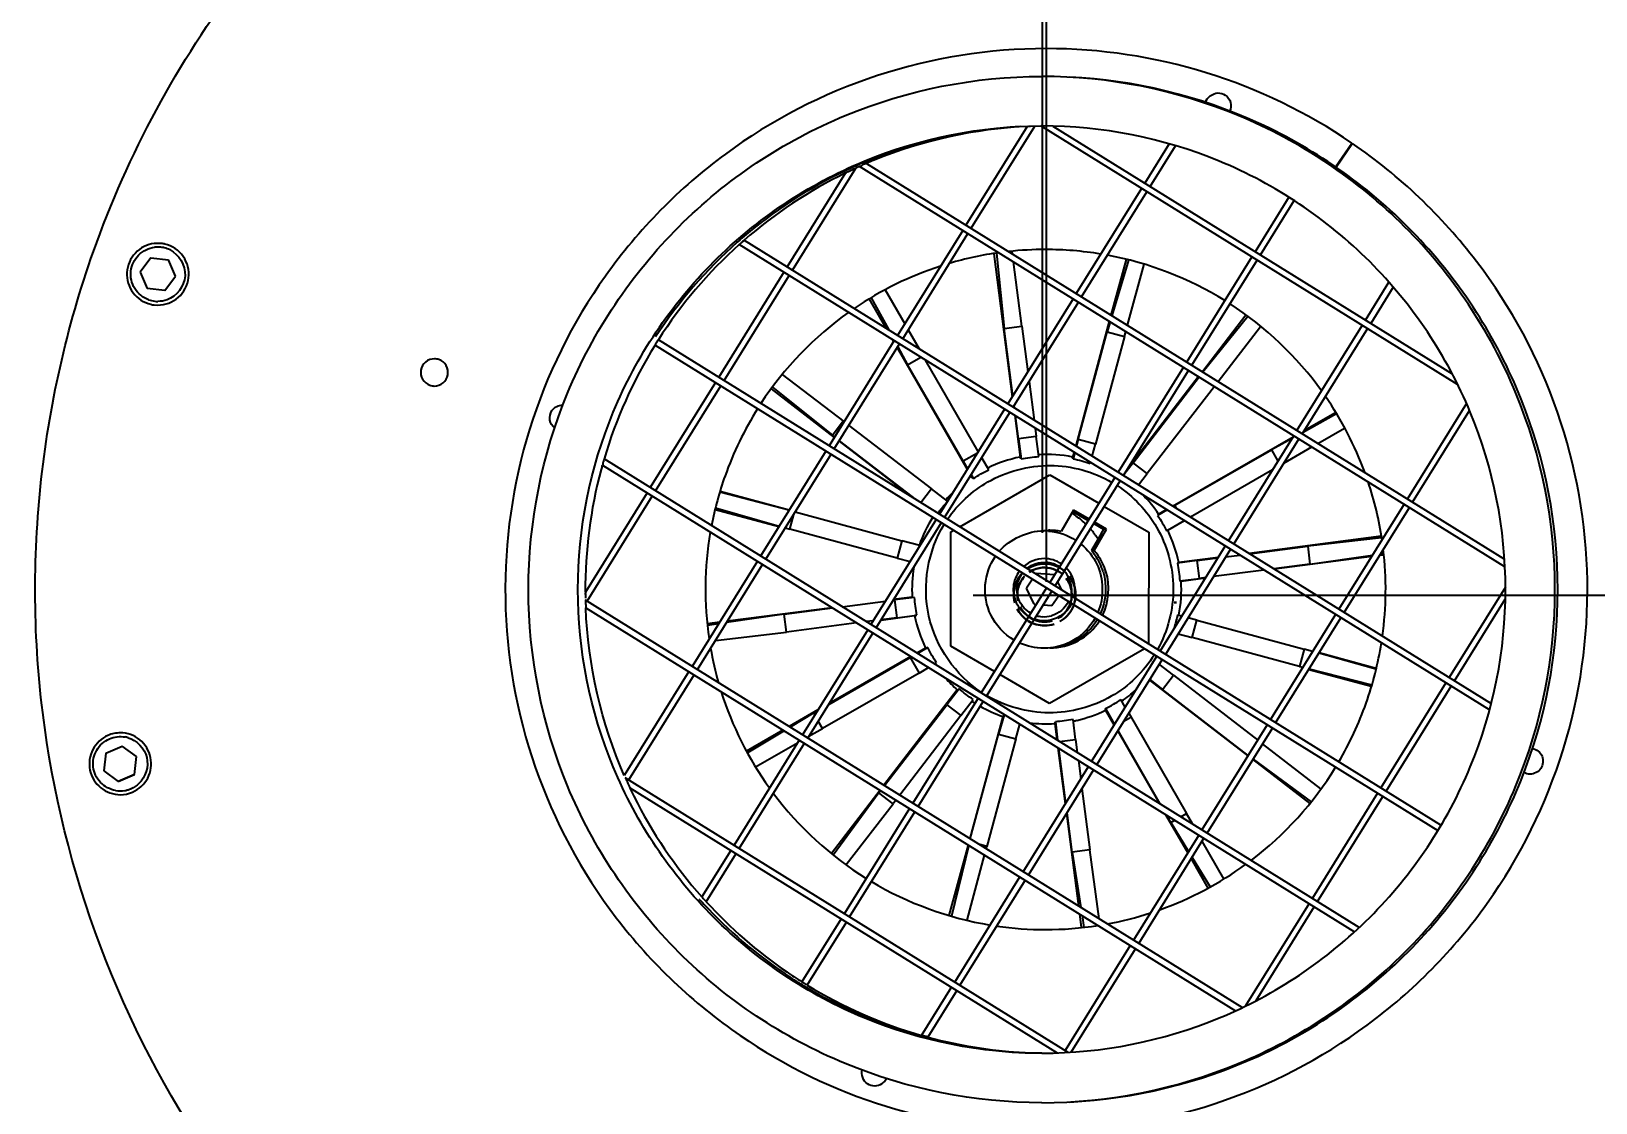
# Model space of a CAD drawing. Header units: millimetres. Extents: x 13935 to 21534, y -198 to 9202.
# Drawn here: x 15962.5 to 16215.5, y 8033.2 to 8206.5 of the extents above; entities that cross this region are included whole.
import ezdxf

# ---------------------------------------------------------------- set-up
doc = ezdxf.new("R2010")
doc.units = ezdxf.units.MM
doc.header["$LTSCALE"] = 326.7
doc.header["$PDMODE"] = 3
doc.header["$PDSIZE"] = 8
doc.layers.get('0').update_dxf_attribs({"linetype": 'CONTINUOUS'})
doc.layers.get('Defpoints').update_dxf_attribs({"linetype": 'CONTINUOUS'})
doc.layers.add('02___PRT_ALL_AXES', color=7, linetype='CONTINUOUS')
doc.styles.get("Standard").update_dxf_attribs({"font": 'calibri.ttf'})
doc.dimstyles.new('DIMSTYLE_1', dxfattribs={"dimtxt": 40, "dimasz": 35, "dimexe": 0.08, "dimexo": 1, "dimgap": 1, "dimtad": 1, "dimdsep": 46, "dimtxsty": 'Standard', "dimblk": '_FILLED', "dimblk1": '_FILLED', "dimblk2": '_FILLED', "dimcen": 0.09, "dimazin": 2, "dimtp": 0.01, "dimtm": 0.01, "dimtfac": 1, "dimtofl": 0, "dimtmove": 0, "dimatfit": 3, "dimldrblk": '_FILLED', "dimfxl": 1, "dimtolj": 1, "dimarcsym": 0})
doc.dimstyles.get("Standard").update_dxf_attribs({"dimtxt": 35, "dimasz": 35, "dimexe": 0.08, "dimexo": 1, "dimtad": 1, "dimdsep": 46, "dimtxsty": 'Standard', "dimblk": '_FILLED', "dimblk1": '_FILLED', "dimblk2": '_FILLED', "dimcen": 0.09, "dimazin": 2, "dimtol": 1, "dimtp": 0.01, "dimtm": 0.01, "dimtfac": 1, "dimtofl": 0, "dimtmove": 0, "dimatfit": 3, "dimldrblk": '_FILLED', "dimfxl": 1, "dimtolj": 1, "dimarcsym": 0})

# ---------------------------------------------------------------- blocks, each defined once
blk = doc.blocks.new('_FILLED')
at = {"color": 0, "linetype": 'ByBlock'}
blk.add_solid([(0, 0), (-1, 0.2143), (-1, -0.2143)], dxfattribs=at)
blk = doc.blocks.new('*D2235')
at = {"color": 0, "linetype": 'Continuous', "lineweight": -2}
for p, q in [((16114.8, 8115.32), (16311.42, 8115.32)), ((16311.34, 7161.81), (16311.34, 8080.32)), ((16131.2, 7126.81), (16311.42, 7126.81))]:
    blk.add_line(p, q, dxfattribs=at)
at = {"layer": 'Defpoints', "color": 0}
for p in [(16113.8, 8115.32), (16311.34, 8115.32), (16130.2, 7126.81)]:
    blk.add_point(p, dxfattribs=at)
at = {"color": 0, "linetype": 'ByBlock', "lineweight": -2, "xscale": 35, "yscale": 35, "zscale": 35}
for p, rotation in [((16311.34, 8115.32), 90), ((16311.34, 7126.81), 270)]:
    blk.add_blockref('_FILLED', p, dxfattribs=dict(at, rotation=rotation))
at = {"color": 0, "lineweight": 30, "insert": (16197.01, 7617.72), "char_height": 40, "attachment_point": 2, "rotation": 90, "line_spacing_factor": 0.9}
blk.add_mtext('\\A1;D\\P ', dxfattribs=at)
blk = doc.blocks.new('*D2237')
at = {"color": 0, "linetype": 'Continuous', "lineweight": -2}
for p, q in [((14585.72, 8138.35), (14585.72, 8528.77)), ((14620.72, 8528.69), (16091.03, 8528.69)), ((16126.03, 8125.39), (16126.03, 8528.77))]:
    blk.add_line(p, q, dxfattribs=at)
at = {"layer": 'Defpoints', "color": 0}
for p in [(16126.03, 8528.69), (14585.72, 8137.35), (16126.03, 8124.39)]:
    blk.add_point(p, dxfattribs=at)
at = {"color": 0, "linetype": 'ByBlock', "lineweight": -2, "xscale": 35, "yscale": 35, "zscale": 35, "rotation": 180}
blk.add_blockref('_FILLED', (14585.72, 8528.69), dxfattribs=at)
at = {"color": 0, "linetype": 'ByBlock', "lineweight": -2, "xscale": 35, "yscale": 35, "zscale": 35}
blk.add_blockref('_FILLED', (16126.03, 8528.69), dxfattribs=at)
at = {"color": 0, "lineweight": 30, "insert": (15337.56, 8583.02), "char_height": 40, "attachment_point": 2, "line_spacing_factor": 0.9}
blk.add_mtext('\\A1;C', dxfattribs=at)
blk = doc.blocks.new('A')
at = {"color": 0, "linetype": 'Continuous'}
for p, q in [((-256.53, 324.61), (-266.44, 308.64)), ((-265.59, 308.12), (-255.33, 324.66)), ((-186.94, 282.85), (-254.35, 324.68)), ((-252.4, 324.65), (-187.81, 284.57)), ((-233.58, 321.78), (-237.52, 315.42)), ((-236.68, 314.89), (-232.58, 321.49)), ((-206.67, 318.05), (-204.03, 321.91)), ((-203.91, 321.82), (-206.55, 317.97)), ((-285.92, 317.08), (-295.35, 301.87)), ((-294.5, 301.34), (-284.25, 317.87)), ((-179.29, 253.39), (-283.64, 318.14)), ((-282.53, 318.63), (-179.37, 254.62)), ((-238.05, 314.57), (-248.6, 297.57)), ((-247.75, 297.04), (-237.2, 314.04)), ((-214.23, 313.14), (-219.68, 304.34)), ((-218.83, 303.82), (-213.37, 312.61)), ((-302.35, 306.16), (-302.8, 305.76)), ((-302.35, 306.16), (-302.38, 306.12)), ((-302.31, 306.19), (-181.52, 231.24)), ((-266.97, 307.79), (-277.51, 290.8)), ((-276.66, 290.27), (-266.12, 307.27)), ((-396.55, 305.66), (-397.12, 305.69)), ((-181.76, 230.22), (-303.1, 305.5)), ((-302.66, 305.88), (-302.74, 305.81)), ((-261.96, 304.02), (-258.95, 280.88)), ((-261.53, 304.08), (-260.27, 291.91)), ((-258.89, 303.96), (-258.95, 304.4)), ((-398.26, 303.34), (-399.99, 301.03)), ((-398.26, 303.34), (-395.4, 303.01)), ((-394.28, 300.36), (-395.42, 303.01)), ((-394.25, 300.36), (-395.4, 303.01)), ((-257.4, 292.29), (-258.73, 302.68)), ((-240.56, 303.1), (-242.99, 294.09)), ((-240.15, 302.99), (-242.83, 293.99)), ((-240.32, 292.44), (-237.64, 302.3)), ((-220.21, 303.5), (-230.75, 286.5)), ((-229.9, 285.97), (-219.36, 302.97)), ((-399.99, 301.03), (-398.84, 298.38)), ((-396, 298.05), (-394.28, 300.36)), ((-395.97, 298.05), (-394.25, 300.36)), ((-394.25, 300.36), (-394.28, 300.36)), ((-295.88, 301.02), (-306.42, 284.02)), ((-305.57, 283.5), (-295.03, 300.49)), ((-201.84, 293.27), (-198.04, 299.39)), ((-197.36, 298.6), (-200.99, 292.75)), ((-395.97, 298.05), (-398.84, 298.38)), ((-282.11, 296.67), (-279.4, 291.97)), ((-281.76, 296.88), (-278.94, 291.68)), ((-279.5, 298.17), (-276.34, 292.68)), ((-249.12, 296.72), (-259.67, 279.73)), ((-258.82, 279.2), (-248.27, 296.19)), ((-397.7, 295.73), (-397.12, 295.69)), ((-221.17, 294.08), (-228.21, 284.92)), ((-220.86, 293.85), (-228.12, 284.87)), ((-275.78, 291.69), (-274.02, 288.63)), ((-260.27, 291.91), (-257.4, 292.29)), ((-258.86, 281.03), (-260.27, 291.91)), ((-257.4, 292.29), (-256.44, 284.92)), ((-243.26, 293.09), (-248.7, 272.92)), ((-248.3, 273.98), (-243.61, 291.36)), ((-243.13, 293), (-243.61, 291.36)), ((-243.61, 291.36), (-240.81, 290.61)), ((-240.81, 290.61), (-240.59, 291.43)), ((-225.65, 283.34), (-218.8, 292.25)), ((-212.91, 275.43), (-202.36, 292.42)), ((-201.51, 291.9), (-212.06, 274.9)), ((-316.72, 289.23), (-190.15, 210.71)), ((-189.63, 211.56), (-316.18, 290.08)), ((-278.04, 289.95), (-288.58, 272.95)), ((-287.73, 272.43), (-277.19, 289.42)), ((-278.35, 290.14), (-278.14, 289.78)), ((-277.58, 288.79), (-266.25, 269.11)), ((-277.47, 288.97), (-275.88, 286.05)), ((-240.81, 290.61), (-245.5, 273.23)), ((-275.88, 286.05), (-273.74, 287.28)), ((-266.91, 270.45), (-275.88, 286.05)), ((-264.46, 272.01), (-272.97, 286.8)), ((-286.16, 276.86), (-296.13, 284.49)), ((-256.24, 283.36), (-255.42, 277.1)), ((-231.28, 285.65), (-241.82, 268.66)), ((-240.97, 268.13), (-230.43, 285.12)), ((-228.83, 284.13), (-240.26, 269.28)), ((-239.41, 270.21), (-228.74, 284.08)), ((-306.95, 283.17), (-317.5, 266.18)), ((-316.65, 265.65), (-306.1, 282.65)), ((-297.93, 282.15), (-287.74, 274.31)), ((-297.72, 282.44), (-288.05, 274.66)), ((-226.26, 282.54), (-237.12, 268.44)), ((-260.19, 278.88), (-270.74, 261.88)), ((-269.89, 261.36), (-259.34, 278.35)), ((-258.61, 279.07), (-258.66, 279.46)), ((-211.71, 275.46), (-206.69, 278.35)), ((-185.5, 279.78), (-195.06, 264.36)), ((-194.21, 263.83), (-185.03, 278.64)), ((-288.05, 274.66), (-286.28, 276.96)), ((-285.36, 276.25), (-272.02, 265.98)), ((-258.56, 277.86), (-257.68, 271.11)), ((-257.96, 274.06), (-258.44, 277.79)), ((-255.26, 275.82), (-255.08, 274.44)), ((-206.53, 278.09), (-211.92, 275.12)), ((-209.52, 273.33), (-205.23, 275.82)), ((-287.69, 274.38), (-288.05, 274.66)), ((-286.94, 273.7), (-275.19, 264.64)), ((-274.44, 264.18), (-286.9, 273.77)), ((-255.08, 274.44), (-257.96, 274.06)), ((-257.96, 274.06), (-257.5, 270.83)), ((-254.66, 271.2), (-255.08, 274.44)), ((-248.3, 273.98), (-248.59, 272.86)), ((-245.5, 273.23), (-248.3, 273.98)), ((-246.03, 271.27), (-245.5, 273.23)), ((-233.03, 263.2), (-213.54, 274.41)), ((-223.98, 257.58), (-213.43, 274.58)), ((-212.59, 274.05), (-223.13, 257.06)), ((-213.71, 274.14), (-217.04, 272.3)), ((-202.85, 195.05), (-324.95, 270.81)), ((-289.11, 272.1), (-299.65, 255.11)), ((-298.8, 254.58), (-288.26, 271.58)), ((-264.6, 271.77), (-266.91, 270.45)), ((-262.76, 269.06), (-263.89, 271.02)), ((-257.5, 270.83), (-257.68, 271.11)), ((-248.97, 271.92), (-249.19, 271.13)), ((-249.12, 270.83), (-249.19, 271.13)), ((-248.86, 271.84), (-249.12, 270.83)), ((-232.65, 263.33), (-217.04, 272.3)), ((-217.04, 272.3), (-215.99, 270.47)), ((-215.02, 270.12), (-210.5, 272.76)), ((-325.24, 269.81), (-203.6, 194.34)), ((-267.45, 259.84), (-252.86, 268.23)), ((-266.91, 270.45), (-266.18, 269.22)), ((-265.61, 268.25), (-265.25, 267.63)), ((-252.86, 268.23), (-244.93, 263.64)), ((-246.35, 270.08), (-246.3, 270.26)), ((-239.41, 270.21), (-240.89, 268.26)), ((-237.12, 268.44), (-239.41, 270.21)), ((-238.53, 266.61), (-237.12, 268.44)), ((-216.86, 269.07), (-230.15, 261.42)), ((-272.02, 265.98), (-273.74, 263.74)), ((-269.43, 263.97), (-272.02, 265.98)), ((-265.69, 268.12), (-265.53, 267.85)), ((-265.25, 267.63), (-265.53, 267.85)), ((-242.35, 267.81), (-252.89, 250.81)), ((-252.04, 250.28), (-241.5, 267.28)), ((-318.02, 265.33), (-327.99, 249.26)), ((-327.72, 247.81), (-317.17, 264.8)), ((-295.06, 262.51), (-306.25, 265.42)), ((-295.04, 262.55), (-306.2, 265.56)), ((-244.07, 263.14), (-236.87, 258.97)), ((-232.65, 263.33), (-232.95, 263.15)), ((-232.32, 262.76), (-232.65, 263.33)), ((-195.59, 263.51), (-206.13, 246.51)), ((-306.99, 262.66), (-296.69, 259.88)), ((-306.92, 262.92), (-296.64, 259.97)), ((-294.94, 259.48), (-294.3, 261.84)), ((-294.05, 262.24), (-276.8, 257.59)), ((-271.26, 261.03), (-281.81, 244.04)), ((-249.06, 262.55), (-251.06, 259.1)), ((-249.18, 262.33), (-246.66, 260.87)), ((-246.52, 261.08), (-249.06, 262.55)), ((-243.69, 259.44), (-245.66, 260.58)), ((-233.93, 262.58), (-235.45, 261.69)), ((-235.31, 261.89), (-234.02, 262.64)), ((-234.02, 259.2), (-231.2, 260.81)), ((-233.81, 259.29), (-231.12, 260.84)), ((-205.28, 245.99), (-194.74, 262.98)), ((-295.64, 259.68), (-294.94, 259.48)), ((-277.56, 254.79), (-294.94, 259.48)), ((-280.96, 243.51), (-270.41, 260.51)), ((-268.9, 240.55), (-268.87, 259.02)), ((-268.87, 259.02), (-268.43, 259.28)), ((-244.57, 258.72), (-246.15, 255.99)), ((-245.79, 260.36), (-244.2, 259.44)), ((-245.69, 255.99), (-243.69, 259.44)), ((-244.2, 259.44), (-244.62, 258.72)), ((-244.62, 258.72), (-244.57, 258.72)), ((-244.2, 259.44), (-243.69, 259.44)), ((-236.87, 258.97), (-236.9, 240.89)), ((-233.81, 259.29), (-234.02, 259.2)), ((-199.31, 258.3), (-220.66, 255.53)), ((-199.27, 258.08), (-211.18, 256.7)), ((-276.8, 257.59), (-277.56, 254.79)), ((-273.89, 256.8), (-276.8, 257.59)), ((-246.15, 255.99), (-245.69, 255.99)), ((-235.05, 239.74), (-224.51, 256.73)), ((-223.66, 256.21), (-234.2, 239.21)), ((-220.58, 255.48), (-211.18, 256.7)), ((-211.18, 256.7), (-210.81, 253.82)), ((-300.18, 254.26), (-310.72, 237.26)), ((-309.87, 236.74), (-299.33, 253.73)), ((-277.56, 254.79), (-275.48, 254.24)), ((-229.03, 254.38), (-232.24, 253.94)), ((-232.24, 253.94), (-232.04, 254.05)), ((-225.66, 254.88), (-232.04, 254.05)), ((-229.03, 254.38), (-225.7, 254.81)), ((-228.65, 251.5), (-229.03, 254.38)), ((-224.42, 254.98), (-222.15, 255.27)), ((-210.81, 253.82), (-216.68, 253.06)), ((-216.62, 253.02), (-200.82, 255.07)), ((-210.81, 253.82), (-200.72, 255.24)), ((-199.54, 255.24), (-198.91, 255.32)), ((-199.43, 255.42), (-198.92, 255.49)), ((-255.68, 251.36), (-256.67, 249.92)), ((-255.04, 252.3), (-255.11, 252.19)), ((-252.16, 252.07), (-255.04, 252.3)), ((-251.63, 250.96), (-251, 249.63)), ((-231.87, 251.1), (-228.65, 251.5)), ((-231.65, 251.07), (-231.87, 251.1)), ((-231.65, 251.07), (-227.7, 251.58)), ((-227.67, 251.63), (-228.65, 251.5)), ((-218.25, 252.85), (-226.39, 251.8)), ((-221.8, 182.1), (-327.96, 247.96)), ((-278.18, 247.99), (-278.01, 248.01)), ((-275.14, 248.45), (-278.14, 248.06)), ((-274.76, 248.42), (-278.01, 248.01)), ((-278.01, 248.01), (-277.64, 245.14)), ((-275.14, 248.45), (-274.76, 248.42)), ((-253.42, 249.96), (-263.96, 232.97)), ((-263.11, 232.44), (-252.57, 249.43)), ((-255.43, 247.31), (-256.67, 249.92)), ((-252.55, 247.09), (-251.43, 248.72)), ((-179.2, 250.1), (-188.29, 235.44)), ((-187.44, 234.92), (-179.23, 248.15)), ((-327.93, 246.76), (-222.86, 181.57)), ((-295.86, 245.69), (-305.15, 244.35)), ((-288.1, 246.76), (-305.02, 244.56)), ((-295.86, 245.69), (-288.02, 246.71)), ((-295.49, 242.82), (-295.86, 245.69)), ((-286.45, 246.92), (-279.46, 247.83)), ((-280.18, 244.76), (-274.75, 245.47)), ((-277.64, 245.14), (-274.39, 245.57)), ((-274.39, 245.57), (-274.75, 245.47)), ((-255.43, 247.31), (-255.08, 247.29)), ((-253.96, 247.2), (-252.55, 247.09)), ((-231.55, 245.38), (-232.24, 245.56)), ((-206.66, 245.66), (-217.21, 228.67)), ((-306.3, 244.4), (-308.26, 244.14)), ((-306.44, 244.16), (-308.24, 243.9)), ((-284.12, 244.29), (-295.49, 242.82)), ((-282.33, 243.19), (-292.88, 226.19)), ((-281.43, 244.64), (-282.55, 244.5)), ((-277.64, 245.14), (-280.15, 244.81)), ((-229.11, 244.72), (-230.54, 245.11)), ((-229.87, 241.92), (-229.11, 244.72)), ((-229.11, 244.72), (-211.73, 240.04)), ((-216.36, 228.14), (-205.81, 245.14)), ((-306.95, 241.45), (-295.49, 242.82)), ((-292.03, 225.67), (-281.48, 242.66)), ((-261.81, 236.44), (-268.9, 240.55)), ((-232.13, 242.55), (-229.87, 241.92)), ((-212.49, 237.24), (-229.87, 241.92)), ((-288.64, 231.12), (-275.47, 238.7)), ((-275.36, 238.86), (-288.55, 231.27)), ((-275.28, 238.81), (-275.47, 238.7)), ((-275.47, 238.7), (-274.02, 236.19)), ((-272.98, 240.23), (-274.37, 239.42)), ((-272.62, 240.31), (-274.28, 239.37)), ((-271.5, 237.64), (-271.19, 237.83)), ((-237.56, 240.12), (-252.92, 231.28)), ((-246.12, 221.9), (-235.58, 238.89)), ((-234.73, 238.36), (-245.27, 221.37)), ((-211.73, 240.04), (-212.49, 237.24)), ((-210.39, 239.66), (-211.73, 240.04)), ((-200.16, 236.81), (-209.38, 239.38)), ((-200.13, 236.94), (-209.35, 239.43)), ((-311.25, 236.41), (-321.69, 219.59)), ((-320.94, 218.89), (-310.4, 235.89)), ((-274.02, 236.19), (-289.63, 227.21)), ((-274.02, 236.19), (-272.48, 237.08)), ((-252.92, 231.28), (-260.95, 235.93)), ((-232.88, 235.84), (-235.19, 237.61)), ((-234.65, 233.54), (-232.88, 235.84)), ((-232.88, 235.84), (-219.26, 225.35)), ((-212.49, 237.24), (-211.97, 237.11)), ((-211, 236.77), (-200.89, 234.04)), ((-210.95, 236.85), (-200.82, 234.28)), ((-267.84, 233.46), (-279.72, 218.03)), ((-267.53, 233.65), (-269.55, 231.07)), ((-236.77, 235.06), (-220.85, 222.8)), ((-236.72, 235.16), (-234.65, 233.54)), ((-220.8, 222.87), (-234.65, 233.54)), ((-188.82, 234.59), (-199.36, 217.6)), ((-198.51, 217.07), (-187.97, 234.07)), ((-279.63, 217.98), (-269.55, 231.07)), ((-264.49, 232.12), (-275.03, 215.12)), ((-274.18, 214.59), (-263.64, 231.59)), ((-269.55, 231.07), (-267.25, 229.3)), ((-267.25, 229.3), (-265.26, 231.89)), ((-243.87, 230.46), (-242.42, 227.87)), ((-243.86, 230.17), (-243.87, 230.46)), ((-240.68, 230.66), (-241.39, 231.89)), ((-290.38, 230.22), (-295.04, 227.54)), ((-291.07, 229.73), (-294.88, 227.44)), ((-291.07, 229.73), (-290.47, 230.07)), ((-290.89, 229.4), (-291.07, 229.73)), ((-289.63, 227.21), (-290.32, 228.42)), ((-267.25, 229.3), (-277.16, 216.44)), ((-260.5, 229.17), (-265.83, 209.41)), ((-260.29, 229.43), (-261.17, 226.29)), ((-260.5, 229.17), (-260.29, 229.43)), ((-258.37, 225.53), (-257.72, 227.92)), ((-252.08, 228.02), (-251.98, 228.31)), ((-252.08, 228.02), (-251.74, 225.38)), ((-251.98, 228.31), (-251.62, 225.31)), ((-248.71, 225.45), (-249.13, 228.68)), ((-243.86, 230.17), (-242.48, 227.76)), ((-240.9, 228.42), (-239.76, 229.07)), ((-240.11, 229.68), (-230.79, 213.47)), ((-217.73, 227.82), (-228.28, 210.82)), ((-293.41, 225.34), (-303.95, 208.35)), ((-296.03, 226.97), (-301.94, 223.57)), ((-295.84, 226.86), (-301.79, 223.28)), ((-291.85, 225.95), (-289.63, 227.21)), ((-265.74, 209.35), (-261.17, 226.29)), ((-258.37, 225.53), (-263.06, 208.15)), ((-261.17, 226.29), (-258.37, 225.53)), ((-251.31, 225.11), (-248.71, 225.45)), ((-248.71, 225.45), (-248.44, 223.33)), ((-241.91, 226.78), (-235.21, 215.13)), ((-235.03, 215.01), (-241.85, 226.88)), ((-227.43, 210.3), (-216.88, 227.29)), ((-405.52, 223.23), (-405.85, 220.37)), ((-405.52, 223.23), (-402.87, 224.38)), ((-400.58, 222.66), (-402.89, 224.38)), ((-400.55, 222.66), (-402.87, 224.38)), ((-400.91, 219.79), (-400.58, 222.66)), ((-400.88, 219.79), (-400.55, 222.66)), ((-400.55, 222.66), (-400.58, 222.66)), ((-303.1, 207.82), (-292.56, 224.82)), ((-300.48, 221.04), (-293.67, 224.91)), ((-251.58, 224.1), (-250.39, 215.01)), ((-250.3, 215.16), (-251.45, 224.03)), ((-209.07, 217.45), (-218.47, 224.74)), ((-405.85, 220.37), (-403.53, 218.64)), ((-257.19, 204.05), (-246.65, 221.05)), ((-245.8, 220.52), (-256.34, 203.52)), ((-248.27, 222.05), (-247.88, 219.05)), ((-220.05, 222.19), (-210.86, 215.11)), ((-220, 222.27), (-210.64, 215.37)), ((-403.56, 218.64), (-400.91, 219.79)), ((-400.88, 219.79), (-403.53, 218.64)), ((-400.88, 219.79), (-400.91, 219.79)), ((-249.92, 174.82), (-321.53, 219.26)), ((-320.82, 217.71), (-320.79, 217.65)), ((-320.79, 217.65), (-320.78, 217.62)), ((-320.78, 217.61), (-251.71, 174.76)), ((-280.33, 217.23), (-288.21, 207)), ((-280.53, 216.81), (-287.91, 206.75)), ((-285.84, 205.19), (-278.24, 215.04)), ((-280.53, 216.81), (-280.25, 217.18)), ((-278.24, 215.04), (-280.53, 216.81)), ((-277.77, 215.64), (-278.24, 215.04)), ((-247.68, 217.49), (-246.39, 207.6)), ((-199.89, 216.75), (-210.43, 199.75)), ((-209.58, 199.23), (-199.04, 216.22)), ((-275.56, 214.27), (-286.11, 197.28)), ((-285.26, 196.75), (-274.71, 213.75)), ((-250.19, 213.44), (-248.25, 198.5)), ((-249.27, 207.23), (-250.1, 213.59)), ((-234.16, 213.3), (-230.59, 207.09)), ((-233.3, 212.02), (-233.97, 213.18)), ((-231.69, 212.95), (-230.79, 213.47)), ((-229.82, 211.78), (-230.79, 213.47)), ((-233.3, 212.02), (-232.68, 212.38)), ((-233.3, 212.02), (-230.45, 207.32)), ((-304.48, 207.5), (-309.15, 199.97)), ((-266.1, 208.4), (-269.19, 196.98)), ((-265.99, 208.34), (-268.77, 196.85)), ((-263.06, 208.15), (-264.38, 208.51)), ((-263.16, 207.76), (-263.06, 208.15)), ((-246.39, 207.6), (-249.27, 207.23)), ((-244.92, 196.44), (-246.39, 207.6)), ((-228.8, 209.97), (-239.35, 192.98)), ((-238.5, 192.45), (-227.95, 209.45)), ((-224.72, 202.91), (-228.23, 209.01)), ((-308.45, 199.2), (-303.63, 206.97)), ((-266.26, 196.21), (-263.43, 206.75)), ((-249.27, 207.23), (-247.87, 198.27)), ((-230.02, 206.11), (-227.32, 201.4)), ((-229.87, 206.36), (-226.96, 201.58)), ((-268.26, 186.21), (-257.72, 203.2)), ((-256.87, 202.67), (-267.41, 185.68)), ((-210.96, 198.9), (-221.23, 182.35)), ((-219.52, 183.2), (-210.11, 198.38)), ((-286.63, 196.43), (-292.96, 186.23)), ((-292.11, 185.7), (-285.78, 195.9)), ((-248.08, 197.22), (-247.8, 195.02)), ((-247.66, 196.96), (-247.36, 195.05)), ((-239.87, 192.13), (-250.42, 175.14)), ((-249.41, 174.86), (-239.02, 191.6)), ((-273.61, 177.58), (-268.79, 185.36)), ((-267.94, 184.83), (-272.61, 177.3))]:
    blk.add_line(p, q, dxfattribs=at)
blk.add_lwpolyline([(-302.44, 306.08), (-302.5, 306.02), (-302.58, 305.95)], dxfattribs=at)
for centre, radius, start, end in [((-252.88, 249.16), 75.54, 92.7729, 112.1083), ((-252.99, 249.68), 75.02, 112.1768, 113.192), ((-252.82, 249.42), 75.32, 116.0683, 131.0888), ((-253.07, 249.86), 74.81, 114.1205, 114.6272), ((-397.12, 300.64), 5.05, 90.0406, 96.6895), ((-397.12, 300.65), 4.44, 90.2119, 96.768), ((-397.12, 300.71), 4.38, 83.4015, 90.2202), ((-397.12, 300.71), 4.38, 76.544, 83.3654), ((-397.12, 300.72), 4.98, 76.6696, 83.3659), ((-397.13, 300.66), 4.43, 63.4931, 76.5552), ((-252.74, 249.48), 75.33, 131.9538, 147.3821), ((-253.56, 249.64), 55.06, 97.8738, 106.4358), ((-253.57, 249.71), 54.98, 90.0002, 96.2252), ((-253.58, 249.6), 55.09, 80.6669, 89.9935), ((-253.44, 249.43), 55.29, 108.0413, 124.2022), ((-397.11, 300.72), 4.42, 249.9836, 263.3288), ((-397.12, 300.67), 4.38, 263.3994, 269.7814), ((-397.13, 300.67), 4.98, 256.6696, 263.3659), ((-252.68, 249.55), 75.34, 148.2153, 163.613), ((-253.78, 249.59), 55.23, 20.1928, 34.5782), ((-253.41, 249.62), 55.17, 147.8858, 160.4435), ((-253.37, 249.68), 21.87, 101.3872, 115.9217), ((-253.4, 249.67), 21.87, 78.8863, 93.4209), ((-252.66, 249.65), 75.34, 165.0495, 180.2985), ((-252.98, 249.69), 75.02, 164.4429, 165.0156), ((-253.44, 249.66), 55.13, 160.4745, 169.1691), ((-253.67, 249.67), 55.1, 8.3941, 18.4736), ((-253.39, 249.75), 21.79, 134.1559, 138.4502), ((-253.43, 249.73), 21.83, 33.8673, 44.4765), ((-253.33, 249.73), 21.85, 147.7868, 160.9289), ((-256.47, 250.54), 13.55, 54.4836, 58.2307), ((-256.44, 250.59), 13.49, 45.7648, 54.4802), ((-253.25, 249.69), 55.32, 170.3504, 188.2841), ((-253.85, 249.66), 9.54, 85.4958, 89.9837), ((-252.89, 249.76), 9.52, 90.0106, 91.2897), ((-252.89, 249.74), 9.54, 78.9193, 89.9963), ((-256.04, 250.64), 9.44, 61.8459, 65.6674), ((-256.48, 250.55), 13.55, 38.1039, 41.3704), ((-256.46, 250.57), 13.52, 35.9481, 38.1036), ((-256.43, 250.59), 13.48, 34.4875, 35.9478), ((-256.4, 250.61), 13.44, 32.6523, 34.4878), ((-253.48, 249.73), 21.87, 11.3863, 25.9198), ((-253.33, 249.78), 9.49, 34.8665, 40.8868), ((-252.87, 249.78), 9.49, 34.8704, 40.8868), ((-253.77, 249.69), 55.2, 352.1437, 6.7532), ((-253.32, 249.75), 21.85, 170.6561, 183.4298), ((-253.8, 249.67), 4.42, 72.1522, 85.4576), ((-253.8, 249.68), 4.42, 55.9209, 72.1052), ((-253.41, 249.73), 9.58, 17.3467, 34.845), ((-252.95, 249.73), 9.58, 17.3553, 34.8488), ((-253.82, 249.67), 4.44, 25.599, 42.5846), ((-253.78, 249.7), 4.38, 18.6852, 25.5061), ((-253.84, 249.68), 4.44, 12.136, 18.6935), ((-253.48, 249.76), 21.87, 348.8872, 3.4206), ((-253.31, 249.79), 21.87, 191.3863, 205.9198), ((-253.79, 249.71), 4.42, 253.7237, 265.4657), ((-253.8, 249.73), 4.43, 265.5754, 285.4443), ((-253.72, 249.73), 55.15, 340.4775, 350.9698), ((-253.58, 249.69), 54.99, 189.94, 195.9384), ((-253.38, 249.77), 21.8, 221.3052, 228.4456), ((-253.24, 249.86), 55.36, 197.554, 215.6479), ((-253.4, 249.76), 21.79, 303.8593, 311.5758), ((-253.4, 249.75), 21.77, 236.3564, 237.8432), ((-253.38, 249.8), 21.82, 240.4844, 250.9388), ((-253.13, 249.42), 21.1, 296.0064, 299.9046), ((-253.14, 249.44), 21.12, 299.9057, 303.8014), ((-253.71, 249.76), 55.15, 329.5605, 340.4471), ((-253.39, 249.8), 21.83, 262.555, 273.4383), ((-253.39, 249.75), 21.77, 281.358, 282.9797), ((-253.42, 249.82), 21.85, 282.9999, 295.9301), ((-403.2, 221.52), 4.39, 73.4084, 80.0625), ((-252.99, 249.69), 75, 205.328, 206.4735), ((-403.2, 221.54), 4.43, 260.1304, 279.915), ((-403.21, 221.56), 4.44, 279.9955, 286.5535), ((-403.19, 221.5), 4.38, 286.5452, 293.3665), ((-252.72, 249.88), 75.33, 206.5051, 221.4911), ((-253.7, 249.95), 55.28, 289.6663, 306.0317), ((-252.73, 249.98), 75.39, 222.3441, 235.4994), ((-253.57, 249.71), 55.01, 280.462, 287.9451), ((-253.56, 249.78), 55.09, 261.7523, 269.9948), ((-253.57, 249.75), 55.06, 270.0067, 278.8485), ((-253.51, 249.05), 74.18, 235.5901, 237.8717), ((-252.86, 250), 75.34, 238.5997, 254.0106), ((-252.96, 249.92), 75.23, 254.8623, 267.8522)]:
    blk.add_arc(centre, radius, start, end, dxfattribs=at)
at = {"color": 0, "linetype": 'Continuous', "extrusion": (0, 0, -1)}
for centre, major_axis, ratio, start_param, end_param in [((-253.26, 250.18), (-15.56, 14.28), 0.994614, 0.628314, 0.764715), ((-253.09, 250.17), (-12.47, 17.02), 0.994673, 0.825033, 0.961434), ((-253.42, 250.13), (-18.1, 10.93), 0.99456, 6.718427, 6.854828), ((-253.54, 250.02), (-19.94, 7.08), 0.994518, 0.263648, 0.381635), ((-252.83, 249.97), (-5.21, 20.41), 0.994768, 1.229067, 1.365468), ((-252.78, 249.81), (-1.3, 21.02), 0.994788, 1.434731, 1.571132), ((-253.63, 249.7), (-21.12, -1.42), 0.994491, -0.129722, 0.006679), ((-252.79, 249.65), (2.64, 20.89), 0.994784, -4.64225, -4.534209), ((-253.58, 249.54), (-20.39, -5.68), 0.994508, -0.317194, -0.180793), ((-253.47, 249.42), (18.81, 9.66), 0.994544, -3.647955, -3.511554), ((-253.15, 249.33), (-13.58, -16.16), 0.994653, -0.893735, -0.757334)]:
    blk.add_ellipse(centre, major_axis=major_axis, ratio=ratio, start_param=start_param, end_param=end_param, dxfattribs=at)
at = {"color": 0, "linetype": 'Continuous'}
for points, knots in [([(-461.3, 250.04), (-460.11, 274.95), (-448.13, 324.82), (-403.91, 387.33), (-339.82, 429.19), (-289.54, 439.31), (-264.6, 439.57)], [0, 0, 0, 0, 0.250013, 0.500011, 0.750005, 1, 1, 1, 1]), ([(-228.36, 436.33), (-208.01, 432.42), (-168.33, 417.4), (-120.21, 376.16), (-88.8, 321.11), (-81.54, 279.31), (-81.54, 258.59)], [0, 0, 0, 0, 0.249993, 0.499992, 0.749996, 1, 1, 1, 1]), ([(-329.65, 428.32), (-348.22, 421.88), (-383.66, 403.34), (-426.14, 361.25), (-454.45, 308.57), (-462.17, 269.33), (-463.08, 249.7)], [0, 0, 0, 0, 0.250005, 0.500001, 0.750001, 1, 1, 1, 1]), ([(-328.04, 428.51), (-346.69, 422.11), (-382.28, 403.6), (-424.96, 361.45), (-453.4, 308.62), (-461.14, 269.26), (-462.03, 249.57)], [0, 0, 0, 0, 0.249997, 0.499995, 0.749998, 1, 1, 1, 1]), ([(-407.54, 304.37), (-401.96, 320.1), (-385.83, 350.03), (-349.27, 385.35), (-303.76, 408), (-270.16, 413.19), (-253.47, 413.19)], [0, 0, 0, 0, 0.250004, 0.500005, 0.750004, 1, 1, 1, 1]), ([(-253.47, 413.19), (-240.48, 413.19), (-214.38, 410.05), (-165.49, 391.79), (-114.66, 347.73), (-90.13, 285.09), (-89.26, 232.91), (-95.03, 207.26), (-99.38, 195.01)], [0, 0, 0, 0, 0.125444, 0.250889, 0.499993, 0.749102, 0.874548, 1, 1, 1, 1]), ([(-253.44, 337.19), (-262.67, 337.19), (-281.24, 334.23), (-306.22, 321.33), (-325.95, 301.26), (-338.43, 276.04), (-342.41, 248.19), (-337.49, 220.49), (-324.19, 195.72), (-310.55, 182.76), (-302.94, 177.54)], [0, 0, 0, 0, 0.124997, 0.249994, 0.374994, 0.499995, 0.624997, 0.749998, 0.874998, 1, 1, 1, 1]), ([(-204.03, 321.91), (-211.23, 326.83), (-227.19, 334.56), (-244.73, 337.19), (-253.44, 337.19)], [0, 0, 0, 0, 0.50001, 1, 1, 1, 1]), ([(-224.5, 329.65), (-224.1, 329.38), (-223.49, 328.54), (-223.57, 327.5), (-223.76, 327.07)], [0, 0, 0, 0, 0.500059, 1, 1, 1, 1]), ([(-256.53, 324.61), (-256.52, 324.61), (-256.35, 324.62), (-256.17, 324.63), (-256.02, 324.63)], [0, 0, 0, 0, 0.091639, 1, 1, 1, 1]), ([(-253.44, 162.19), (-244.22, 162.19), (-225.64, 165.16), (-200.67, 178.06), (-180.94, 198.11), (-168.46, 223.32), (-164.47, 251.17), (-169.39, 278.87), (-182.67, 303.64), (-196.31, 316.6), (-203.91, 321.82)], [0, 0, 0, 0, 0.124997, 0.249995, 0.374994, 0.499996, 0.624998, 0.75, 0.874999, 1, 1, 1, 1]), ([(-285.92, 317.08), (-285.79, 317.08), (-285.55, 317.3), (-285.02, 317.48), (-284.82, 317.65), (-284.14, 317.87), (-284.25, 317.87)], [0, 0, 0, 0, 0.200593, 0.490592, 0.81528, 1, 1, 1, 1]), ([(-282.72, 318.55), (-282.91, 318.46), (-283.23, 318.37), (-283.51, 318.14), (-283.64, 318.14)], [0, 0, 0, 0, 0.608777, 1, 1, 1, 1]), ([(-282.53, 318.63), (-282.51, 318.63), (-282.66, 318.58), (-282.68, 318.57), (-282.72, 318.55)], [0, 0, 0, 0, 0.279798, 1, 1, 1, 1]), ([(-302.31, 306.19), (-302.31, 306.19), (-302.34, 306.17), (-302.34, 306.17), (-302.35, 306.16)], [0, 0, 0, 0, 0.252306, 1, 1, 1, 1]), ([(-253.45, 86.19), (-266.44, 86.19), (-292.54, 89.33), (-341.42, 107.59), (-392.25, 151.66), (-416.79, 214.3), (-417.65, 266.48), (-411.88, 292.13), (-407.54, 304.37)], [0, 0, 0, 0, 0.125444, 0.250889, 0.499993, 0.749102, 0.874548, 1, 1, 1, 1]), ([(-397.71, 305.66), (-398.84, 305.53), (-401.08, 304.41), (-402.53, 301.01), (-401.48, 297.45), (-399.38, 296.09), (-398.27, 295.83)], [0, 0, 0, 0, 0.250015, 0.499982, 0.749951, 1, 1, 1, 1]), ([(-398.63, 296.56), (-399.53, 296.89), (-401.16, 298.21), (-401.82, 301.24), (-400.48, 304.04), (-398.6, 304.95), (-397.64, 305.06)], [0, 0, 0, 0, 0.250026, 0.500002, 0.749977, 1, 1, 1, 1]), ([(-397.12, 295.7), (-395.94, 295.7), (-393.48, 296.62), (-391.71, 300.06), (-392.64, 303.83), (-394.82, 305.29), (-395.98, 305.56)], [0, 0, 0, 0, 0.250037, 0.499998, 0.749961, 1, 1, 1, 1]), ([(-395.15, 304.63), (-393.71, 303.91), (-391.55, 300.37), (-394.1, 297.11), (-395.62, 296.56)], [0, 0, 0, 0, 0.500012, 1, 1, 1, 1]), ([(-302.79, 305.76), (-302.86, 305.7), (-302.98, 305.64), (-303.06, 305.5), (-303.1, 305.5)], [0, 0, 0, 0, 0.696192, 1, 1, 1, 1]), ([(-316.18, 290.08), (-316.14, 290.08), (-316.37, 289.87), (-316.39, 289.68), (-316.62, 289.48), (-316.66, 289.23), (-316.72, 289.23)], [0, 0, 0, 0, 0.133323, 0.460746, 0.825378, 1, 1, 1, 1]), ([(-352.4, 287.01), (-352.91, 287.01), (-353.95, 286.64), (-354.76, 285.22), (-354.47, 283.61), (-353.62, 282.9), (-353.14, 282.74)], [0, 0, 0, 0, 0.250042, 0.500062, 0.750025, 1, 1, 1, 1]), ([(-352.42, 282.61), (-351.91, 282.61), (-350.87, 282.98), (-350.06, 284.4), (-350.34, 286.01), (-351.2, 286.71), (-351.67, 286.88)], [0, 0, 0, 0, 0.250042, 0.500062, 0.750025, 1, 1, 1, 1]), ([(-332.92, 275.77), (-333.34, 276.09), (-333.95, 277.08), (-333.68, 278.21), (-333.39, 278.64)], [0, 0, 0, 0, 0.499958, 1, 1, 1, 1]), ([(-324.95, 270.81), (-324.9, 270.81), (-325.08, 270.55), (-325.04, 270.33), (-325.21, 270.1), (-325.18, 269.81), (-325.24, 269.81)], [0, 0, 0, 0, 0.136028, 0.465512, 0.827863, 1, 1, 1, 1]), ([(-262.9, 267.09), (-259.89, 268.82), (-252.85, 270.72), (-245.82, 268.77), (-242.83, 267.03)], [0, 0, 0, 0, 0.499995, 1, 1, 1, 1]), ([(-263.91, 233.05), (-268.1, 235.8), (-274.55, 244.94), (-272.59, 255.96), (-269.96, 260.23)], [0, 0, 0, 0, 0.499997, 1, 1, 1, 1]), ([(-235.61, 259.77), (-233.91, 256.82), (-232, 249.91), (-233.8, 242.98), (-235.47, 240)], [0, 0, 0, 0, 0.499998, 1, 1, 1, 1]), ([(-262.42, 245.6), (-263.13, 247.08), (-263.77, 250.48), (-262.6, 253.73), (-261.67, 255.08)], [0, 0, 0, 0, 0.500034, 1, 1, 1, 1]), ([(-257.81, 252.68), (-258.34, 251.97), (-259.03, 250.21), (-258.7, 248.35), (-258.31, 247.54)], [0, 0, 0, 0, 0.499944, 1, 1, 1, 1]), ([(-257.76, 247.8), (-258.11, 248.51), (-258.4, 250.17), (-257.77, 251.73), (-257.29, 252.36)], [0, 0, 0, 0, 0.500049, 1, 1, 1, 1]), ([(-463.08, 249.57), (-464.25, 221.4), (-455.36, 163.98), (-410.19, 89.96), (-340.26, 38.7), (-283.8, 25.01), (-255.63, 23.79)], [0, 0, 0, 0, 0.250006, 0.500011, 0.750011, 1, 1, 1, 1]), ([(-327.99, 249.26), (-327.95, 249.26), (-328.03, 249.04), (-327.95, 248.8), (-327.98, 248.49), (-327.98, 248.31)], [0, 0, 0, 0, 0.129078, 0.412751, 1, 1, 1, 1]), ([(-327.96, 247.96), (-327.91, 247.96), (-328.01, 247.67), (-327.95, 247.56), (-327.95, 247.44)], [0, 0, 0, 0, 0.32093, 1, 1, 1, 1]), ([(-327.97, 247.95), (-327.97, 247.96), (-327.96, 247.96), (-327.97, 247.96), (-327.96, 247.96)], [0, 0, 0, 0, 0.74309, 1, 1, 1, 1]), ([(-327.95, 247.44), (-327.94, 247.25), (-327.93, 247.03), (-327.93, 246.8), (-327.93, 246.77)], [0, 0, 0, 0, 0.859642, 1, 1, 1, 1]), ([(-327.93, 246.77), (-327.93, 246.77), (-327.93, 246.77), (-327.93, 246.76), (-327.93, 246.76)], [0, 0, 0, 0, 0.743423, 1, 1, 1, 1]), ([(-253.8, 244.69), (-252.89, 244.69), (-251.05, 245.21), (-249.75, 246.62), (-249.34, 247.43)], [0, 0, 0, 0, 0.500001, 1, 1, 1, 1]), ([(-245.55, 245.08), (-246.36, 243.62), (-248.8, 241.1), (-252.19, 240.19), (-253.85, 240.19)], [0, 0, 0, 0, 0.500011, 1, 1, 1, 1]), ([(-252.89, 240.24), (-251.31, 240.24), (-248.11, 241.05), (-245.7, 243.32), (-244.86, 244.65)], [0, 0, 0, 0, 0.499971, 1, 1, 1, 1]), ([(-245.19, 244.85), (-245.98, 243.55), (-248.22, 241.28), (-251.27, 240.34), (-252.79, 240.25)], [0, 0, 0, 0, 0.500067, 1, 1, 1, 1]), ([(-462.21, 239.26), (-462.05, 211.98), (-451.19, 156.95), (-405.59, 86.72), (-337.32, 38.25), (-282.78, 25.11), (-255.54, 23.82)], [0, 0, 0, 0, 0.250014, 0.500012, 0.750007, 1, 1, 1, 1]), ([(-242.95, 232.42), (-245.96, 230.69), (-253.03, 228.79), (-260.07, 230.76), (-263.06, 232.52)], [0, 0, 0, 0, 0.499994, 1, 1, 1, 1]), ([(-405.19, 226.1), (-406.21, 225.66), (-408.01, 224), (-408.49, 220.42), (-406.63, 217.32), (-404.32, 216.51), (-403.2, 216.51)], [0, 0, 0, 0, 0.250005, 0.500013, 0.750018, 1, 1, 1, 1]), ([(-403.96, 217.18), (-404.87, 217.34), (-406.63, 218.28), (-407.87, 220.96), (-407.29, 223.86), (-405.79, 225.18), (-404.95, 225.55)], [0, 0, 0, 0, 0.249983, 0.499985, 0.749988, 1, 1, 1, 1]), ([(-401.22, 216.92), (-400.19, 217.37), (-398.4, 219.02), (-397.92, 222.61), (-399.78, 225.7), (-402.09, 226.51), (-403.2, 226.51)], [0, 0, 0, 0, 0.250005, 0.500013, 0.750018, 1, 1, 1, 1]), ([(-401.94, 225.73), (-400.54, 225.31), (-398.01, 222.75), (-399.11, 219.32), (-400.18, 218.31)], [0, 0, 0, 0, 0.499996, 1, 1, 1, 1]), ([(-174.83, 224), (-174.17, 223.87), (-172.92, 222.88), (-173.11, 221.3), (-173.49, 220.75)], [0, 0, 0, 0, 0.500016, 1, 1, 1, 1]), ([(-255.54, 23.86), (-281.2, 25.17), (-332.51, 37.1), (-398.01, 80.69), (-444.24, 144.36), (-458.26, 195.14), (-460.61, 220.73)], [0, 0, 0, 0, 0.250003, 0.499995, 0.749991, 1, 1, 1, 1]), ([(-321.53, 219.25), (-321.53, 219.25), (-321.53, 219.25), (-321.53, 219.26), (-321.53, 219.26)], [0, 0, 0, 0, 0.752697, 1, 1, 1, 1]), ([(-321.53, 219.26), (-321.48, 219.26), (-321.47, 219.02), (-321.38, 218.92), (-321.33, 218.82)], [0, 0, 0, 0, 0.327141, 1, 1, 1, 1]), ([(-321.33, 218.82), (-321.31, 218.77), (-321.26, 218.66), (-321.21, 218.55), (-321.19, 218.5)], [0, 0, 0, 0, 0.50564, 1, 1, 1, 1]), ([(-320.78, 217.62), (-320.78, 217.62), (-320.78, 217.62), (-320.78, 217.61), (-320.78, 217.61)], [0, 0, 0, 0, 0.753251, 1, 1, 1, 1]), ([(-309.15, 199.97), (-309.1, 199.97), (-309.02, 199.78), (-308.77, 199.6), (-308.71, 199.42), (-308.39, 199.2), (-308.45, 199.2)], [0, 0, 0, 0, 0.139087, 0.469919, 0.830748, 1, 1, 1, 1]), ([(-99.38, 195.01), (-104.96, 179.29), (-121.09, 149.35), (-157.65, 114.03), (-203.16, 91.39), (-236.76, 86.2), (-253.45, 86.19)], [0, 0, 0, 0, 0.250004, 0.500005, 0.750004, 1, 1, 1, 1]), ([(-292.96, 186.23), (-292.8, 186.23), (-292.7, 185.97), (-291.93, 185.7), (-292.11, 185.7)], [0, 0, 0, 0, 0.466813, 1, 1, 1, 1]), ([(-302.94, 177.54), (-295.74, 172.59), (-279.75, 164.84), (-262.17, 162.19), (-253.44, 162.19)], [0, 0, 0, 0, 0.500015, 1, 1, 1, 1]), ([(-273.61, 177.58), (-273.45, 177.58), (-273.28, 177.44), (-272.42, 177.3), (-272.61, 177.3)], [0, 0, 0, 0, 0.471024, 1, 1, 1, 1])]:
    blk.add_open_spline(points, degree=3, knots=knots, dxfattribs=at)
for points in [[(-227.71, 328.48), (-227.48, 329.29), (-226.53, 330.01), (-225.69, 330.01)], [(-225.69, 330.01), (-225.27, 330.01), (-224.84, 329.88), (-224.5, 329.65)], [(-224.59, 296.44), (-230.36, 300.01), (-236.91, 302.54), (-243.58, 303.78)], [(-395.62, 296.56), (-396.1, 296.38), (-396.62, 296.29), (-397.14, 296.3)], [(-285.41, 294.54), (-290.97, 290.59), (-295.87, 285.5), (-299.6, 279.79)], [(-208.93, 281.82), (-212.91, 287.35), (-218.02, 292.21), (-223.74, 295.9)], [(-351.67, 286.88), (-351.91, 286.96), (-352.16, 287.01), (-352.4, 287.01)], [(-353.14, 282.74), (-352.91, 282.65), (-352.66, 282.61), (-352.42, 282.61)], [(-333.39, 278.64), (-333.02, 279.18), (-332.31, 279.55), (-331.65, 279.55)], [(-269.42, 261.07), (-267.75, 263.51), (-265.46, 265.62), (-262.9, 267.09)], [(-241.98, 266.5), (-239.4, 264.81), (-237.16, 262.44), (-235.61, 259.77)], [(-261.06, 255.88), (-259.34, 257.89), (-256.49, 259.19), (-253.85, 259.19)], [(-253.1, 259.16), (-251.54, 259.04), (-249.96, 258.5), (-248.65, 257.65)], [(-247.84, 257.05), (-246.77, 256.18), (-245.87, 255.04), (-245.28, 253.79)], [(-253.8, 254.69), (-254.98, 254.69), (-256.23, 254.22), (-257.12, 253.43)], [(-256.58, 253.1), (-255.73, 253.79), (-254.54, 254.17), (-253.45, 254.08)], [(-251.01, 253.84), (-251.82, 254.39), (-252.83, 254.69), (-253.8, 254.69)], [(-249.29, 251.85), (-249.52, 252.34), (-249.85, 252.81), (-250.23, 253.2)], [(-245.28, 253.79), (-244.16, 251.44), (-244.09, 248.38), (-245.11, 245.98)], [(-249.49, 250.62), (-249.36, 250), (-249.36, 249.33), (-249.51, 248.71)], [(-248.98, 248.38), (-248.67, 249.5), (-248.79, 250.8), (-249.29, 251.85)], [(-244.26, 252.59), (-243.58, 250.4), (-243.75, 247.81), (-244.72, 245.74)], [(-244.36, 245.52), (-243.31, 247.64), (-243.1, 250.33), (-243.8, 252.59)], [(-321.69, 219.59), (-325.42, 228.1), (-327.57, 237.47), (-327.94, 246.76)], [(-258.67, 241.5), (-260.26, 242.44), (-261.62, 243.93), (-262.42, 245.6)], [(-258.31, 247.54), (-257.88, 246.64), (-257.14, 245.85), (-256.28, 245.35)], [(-255.96, 245.86), (-256.73, 246.3), (-257.38, 247), (-257.76, 247.8)], [(-249.85, 247.75), (-250.38, 246.67), (-251.46, 245.77), (-252.62, 245.45)], [(-255.36, 244.94), (-254.86, 244.78), (-254.33, 244.69), (-253.8, 244.69)], [(-253.85, 240.19), (-255.19, 240.19), (-256.56, 240.49), (-257.77, 241.04)], [(-235.98, 239.14), (-237.69, 236.4), (-240.16, 234.03), (-242.95, 232.42)], [(-403.2, 226.51), (-403.88, 226.51), (-404.57, 226.37), (-405.19, 226.1)], [(-404.95, 225.55), (-404.17, 225.88), (-403.27, 225.99), (-402.44, 225.85)], [(-220.32, 205.88), (-214.92, 209.98), (-210.22, 215.18), (-206.67, 220.96)], [(-173.49, 220.75), (-173.86, 220.21), (-174.57, 219.83), (-175.23, 219.84)], [(-400.18, 218.31), (-400.55, 217.96), (-400.99, 217.68), (-401.45, 217.47)], [(-321.19, 218.5), (-321.07, 218.24), (-320.94, 217.98), (-320.82, 217.71)], [(-175.23, 219.84), (-175.56, 219.84), (-175.91, 219.92), (-176.21, 220.08)], [(-403.2, 216.51), (-402.53, 216.51), (-401.84, 216.65), (-401.22, 216.92)], [(-297.58, 216.72), (-293.51, 211.29), (-288.34, 206.55), (-282.58, 202.97)], [(-281.72, 202.45), (-275.87, 198.96), (-269.25, 196.54), (-262.53, 195.43)], [(-272.61, 177.3), (-272.94, 177.39), (-273.28, 177.48), (-273.61, 177.59)], [(-282.39, 169.74), (-283.06, 170.2), (-283.44, 171.25), (-283.22, 172.03)], [(-281.2, 169.37), (-281.61, 169.37), (-282.04, 169.51), (-282.39, 169.74)], [(-279.27, 170.65), (-279.57, 169.94), (-280.42, 169.37), (-281.2, 169.37)]]:
    blk.add_open_spline(points, degree=3, dxfattribs=at)
at = {"layer": '02___PRT_ALL_AXES', "color": 0, "linetype": 'Continuous'}
for p, q in [((-284.38, 318.15), (-284.24, 318.21)), ((-284.38, 318.14), (-284.24, 318.21)), ((-309.46, 199.51), (-309.56, 199.62)), ((-309.46, 199.51), (-309.56, 199.62))]:
    blk.add_line(p, q, dxfattribs=at)
for centre, radius, start, end in [((-253.61, 249.14), 75.56, 93.0872, 112.6015), ((-253.7, 249.61), 75.09, 112.6747, 113.6008), ((-253.56, 249.43), 75.32, 115.5603, 130.6613), ((-253.72, 249.67), 75.02, 114.1175, 115.5255), ((-253.71, 249.63), 75.07, 113.6008, 114.0009), ((-253.68, 249.64), 75.08, 130.6928, 131.4895), ((-253.48, 249.48), 75.33, 131.5246, 146.9631), ((-253.7, 249.72), 75.04, 222.0013, 222.7058), ((-253.58, 249.87), 75.23, 222.7282, 235.9871), ((-253.72, 249.72), 75.03, 236.0095, 236.9985), ((-253.7, 249.75), 75.06, 236.9985, 238.2805), ((-253.69, 249.75), 75.07, 238.2805, 239.0439), ((-253.7, 249.74), 75.06, 239.0439, 240.0014), ((-253.62, 249.97), 75.29, 240.031, 254.5556), ((-253.73, 249.71), 75.02, 254.5848, 254.9975), ((-253.73, 249.72), 75.02, 254.9975, 255.3876), ((-253.69, 249.96), 75.26, 255.4107, 268.4102)]:
    blk.add_arc(centre, radius, start, end, dxfattribs=at)
for points, knots in [([(-254.19, 166.69), (-264.98, 166.69), (-286.81, 171.02), (-314.4, 189.48), (-332.87, 217.1), (-339.35, 249.69), (-332.87, 282.28), (-314.4, 309.91), (-286.81, 328.37), (-264.98, 332.69), (-254.19, 332.69)], [0, 0, 0, 0, 0.125, 0.25, 0.375, 0.5, 0.625, 0.75, 0.875, 1, 1, 1, 1]), ([(-254.19, 166.69), (-243.39, 166.69), (-221.57, 171.02), (-193.98, 189.48), (-175.51, 217.1), (-169.03, 249.69), (-175.51, 282.28), (-193.98, 309.91), (-221.57, 328.37), (-243.39, 332.69), (-254.19, 332.69)], [0, 0, 0, 0, 0.125, 0.25, 0.375, 0.5, 0.625, 0.75, 0.875, 1, 1, 1, 1]), ([(-249.64, 166.79), (-239.19, 167.31), (-218.28, 172.4), (-192.15, 191.07), (-174.78, 218.13), (-168.71, 249.69), (-174.78, 281.26), (-192.15, 308.32), (-218.28, 326.99), (-239.19, 332.08), (-249.64, 332.59)], [0, 0, 0, 0, 0.125005, 0.250004, 0.375002, 0.5, 0.624998, 0.749996, 0.874995, 1, 1, 1, 1]), ([(-254.19, 174.69), (-263.94, 174.69), (-283.67, 178.6), (-308.59, 195.28), (-325.29, 220.24), (-331.14, 249.69), (-325.29, 279.14), (-308.59, 304.11), (-283.67, 320.79), (-263.94, 324.69), (-254.19, 324.69)], [0, 0, 0, 0, 0.124999, 0.25, 0.375, 0.5, 0.625, 0.75, 0.875001, 1, 1, 1, 1]), ([(-254.19, 174.69), (-244.43, 174.69), (-224.71, 178.6), (-199.78, 195.28), (-183.09, 220.24), (-177.24, 249.69), (-183.09, 279.14), (-199.78, 304.11), (-224.71, 320.79), (-244.43, 324.69), (-254.19, 324.69)], [0, 0, 0, 0, 0.124999, 0.25, 0.375, 0.5, 0.625, 0.75, 0.875001, 1, 1, 1, 1])]:
    blk.add_open_spline(points, degree=3, knots=knots, dxfattribs=at)
blk = doc.blocks.new('*D2265')
at = {"color": 0, "linetype": 'ByBlock', "lineweight": -2}
for p, q in [((16118.56, 8306.12), (16349.11, 8306.12)), ((16349.03, 8256.12), (16349.03, 8247.14)), ((16349.03, 8165.32), (16349.03, 8210.03)), ((16117.79, 8115.32), (16349.11, 8115.32))]:
    blk.add_line(p, q, dxfattribs=at)
at = {"layer": 'Defpoints', "color": 0}
for p in [(16117.56, 8306.12), (16116.79, 8115.32), (16349.03, 8115.32)]:
    blk.add_point(p, dxfattribs=at)
at = {"color": 0, "linetype": 'ByBlock', "lineweight": -2, "xscale": 50, "yscale": 50, "zscale": 50}
for p, rotation in [((16349.03, 8306.12), 90), ((16349.03, 8115.32), 270)]:
    blk.add_blockref('_FILLED', p, dxfattribs=dict(at, rotation=rotation))
at = {"color": 0, "lineweight": 30, "insert": (16349.03, 8228.59), "char_height": 35, "attachment_point": 5}
blk.add_mtext('\\A1;\\A1;190', dxfattribs=at)
blk = doc.blocks.new('*D2266')
at = {"color": 0, "linetype": 'ByBlock', "lineweight": -2}
for p, q in [((16076.67, 8529.07), (16026.67, 8529.07)), ((16126.67, 8117.49), (16126.67, 8529.15)), ((16298.29, 8116.32), (16298.29, 8529.15)), ((16348.29, 8529.07), (16398.29, 8529.07))]:
    blk.add_line(p, q, dxfattribs=at)
at = {"layer": 'Defpoints', "color": 0}
for p in [(16126.67, 8529.07), (16126.67, 8116.49), (16298.29, 8115.32)]:
    blk.add_point(p, dxfattribs=at)
at = {"color": 0, "linetype": 'ByBlock', "lineweight": -2, "xscale": 50, "yscale": 50, "zscale": 50}
blk.add_blockref('_FILLED', (16126.67, 8529.07), dxfattribs=at)
at = {"color": 0, "linetype": 'ByBlock', "lineweight": -2, "xscale": 50, "yscale": 50, "zscale": 50, "rotation": 180}
blk.add_blockref('_FILLED', (16298.29, 8529.07), dxfattribs=at)
at = {"color": 0, "lineweight": 30, "insert": (16212.48, 8529.07), "char_height": 35, "attachment_point": 5}
blk.add_mtext('\\A1;\\A1;172', dxfattribs=at)

msp = doc.modelspace()

# ---------------------------------------------------------------- linework, layer by layer
at = {"color": 0, "linetype": 'Continuous', "lineweight": 30}
msp.add_line((16147.70197, 8114.14542), (16147.32884, 8114.11641), dxfattribs=at)
for centre, radius, start, end in [((16126.39075, 8115.37154), 4.43532, 137.4154209, 154.401035), ((16126.36849, 8115.37568), 4.41747, 107.8947883, 124.0790852), ((16126.3664, 8115.37037), 4.42188, 94.5424077, 107.8478169), ((16126.40458, 8115.38039), 4.44436, 161.3065214, 167.8640133), ((16126.34584, 8115.40093), 4.38212, 154.4938611, 161.3147741), ((16126.36428, 8115.42369), 4.43143, 254.5557086, 274.4245772), ((16126.35702, 8115.40794), 4.41629, 274.5342908, 286.2762745)]:
    msp.add_arc(centre, radius, start, end, dxfattribs=at)
for points in [[(16121.85491, 8117.54645), (16122.09174, 8118.04243), (16122.41603, 8118.50463), (16122.80105, 8118.89685)], [(16123.57836, 8119.54214), (16124.3849, 8120.08402), (16125.39511, 8120.39217), (16126.36679, 8120.39184)], [(16129.14494, 8118.79917), (16128.29892, 8119.49088), (16127.10562, 8119.86414), (16126.0162, 8119.77836)], [(16126.36679, 8120.39184), (16127.54983, 8120.39145), (16128.80005, 8119.9174), (16129.68477, 8119.132)], [(16121.54208, 8114.08009), (16121.23734, 8115.1995), (16121.35501, 8116.49953), (16121.85491, 8117.54645)], [(16122.05955, 8116.31474), (16121.92609, 8115.69403), (16121.93059, 8115.02897), (16122.07229, 8114.41009)], [(16122.41579, 8113.44497), (16122.94573, 8112.37037), (16124.0297, 8111.47286), (16125.18419, 8111.15228)], [(16128.52868, 8111.56289), (16129.29539, 8111.99704), (16129.95189, 8112.70082), (16130.33155, 8113.49592)], [(16130.87849, 8113.23738), (16130.44973, 8112.33944), (16129.71067, 8111.54404), (16128.84671, 8111.05037)], [(16127.92386, 8110.64083), (16127.42429, 8110.47727), (16126.89228, 8110.39181), (16126.36662, 8110.39199)]]:
    msp.add_open_spline(points, degree=3, dxfattribs=at)
for points, knots in [([(16130.37361, 8118.38242), (16130.90866, 8117.6658), (16131.59883, 8115.90544), (16131.26393, 8114.0446), (16130.87849, 8113.23738)], [0, 0, 0, 0, 0.499944128, 1, 1, 1, 1]), ([(16130.33155, 8113.49592), (16130.67411, 8114.21334), (16130.96768, 8115.86983), (16130.34042, 8117.43095), (16129.85782, 8118.06252)], [0, 0, 0, 0, 0.500049198, 1, 1, 1, 1]), ([(16126.36662, 8110.39199), (16125.46051, 8110.39229), (16123.61214, 8110.9052), (16122.31794, 8112.32152), (16121.9082, 8113.12969)], [0, 0, 0, 0, 0.500000897, 1, 1, 1, 1])]:
    msp.add_open_spline(points, degree=3, knots=knots, dxfattribs=at)

# ---------------------------------------------------------------- block references
msp.add_blockref('A', (16380.09192, 7866.53298), dxfattribs=at)

# ---------------------------------------------------------------- dimensions: what is measured, and where the dimension line sits
dim = msp.add_linear_dim(base=(16126.02578, 8528.68634), p1=(14585.71672, 8137.34818), p2=(16126.02578, 8124.39192), text='C', dimstyle='DIMSTYLE_1', dxfattribs=at)
dim.commit()
dim.dimension.update_dxf_attribs({"geometry": '*D2237', "text_midpoint": (15337.5619, 8528.68634), "dimtype": 160})
at = {"linetype": 'ByBlock', "lineweight": 30}
dim = msp.add_linear_dim(base=(16126.67175, 8529.07389), p1=(16298.28656, 8115.31645), p2=(16126.67175, 8116.4944), text='\\A1;172', dimstyle='Standard', override={"dimasz": 50, "dimtad": 0, "dimtih": 1, "dimtoh": 1, "dimdec": 4, "dimzin": 0, "dimtxsty": 'Standard', "dimcen": 53.46, "dimadec": 0, "dimazin": 0, "dimtdec": 4, "dimtzin": 0}, dxfattribs=at)
dim.commit()
dim.dimension.update_dxf_attribs({"geometry": '*D2266', "text_midpoint": (16212.47915, 8529.07389), "dimtype": 160})
dim = msp.add_linear_dim(base=(16349.02597, 8115.31645), p1=(16117.5584, 8306.1161), p2=(16116.78886, 8115.31645), angle=90, text='\\A1;190', dimstyle='Standard', override={"dimasz": 50, "dimtad": 0, "dimtih": 1, "dimtoh": 1, "dimdec": 4, "dimzin": 0, "dimtxsty": 'Standard', "dimcen": 53.46, "dimadec": 0, "dimazin": 0, "dimtdec": 4, "dimtzin": 0}, dxfattribs=at)
dim.commit()
dim.dimension.update_dxf_attribs({"geometry": '*D2265', "text_midpoint": (16349.02597, 8228.58633), "dimtype": 160})
at = {"color": 0, "linetype": 'Continuous', "lineweight": 30}
dim = msp.add_linear_dim(base=(16311.33972, 8115.31671), p1=(16130.20076, 7126.81176), p2=(16113.79822, 8115.31671), angle=90, text='D\\P ', dimstyle='DIMSTYLE_1', dxfattribs=at)
dim.commit()
dim.dimension.update_dxf_attribs({"geometry": '*D2235', "text_midpoint": (16311.33972, 7617.72443), "dimtype": 160})

doc.saveas('drawing.dxf')
